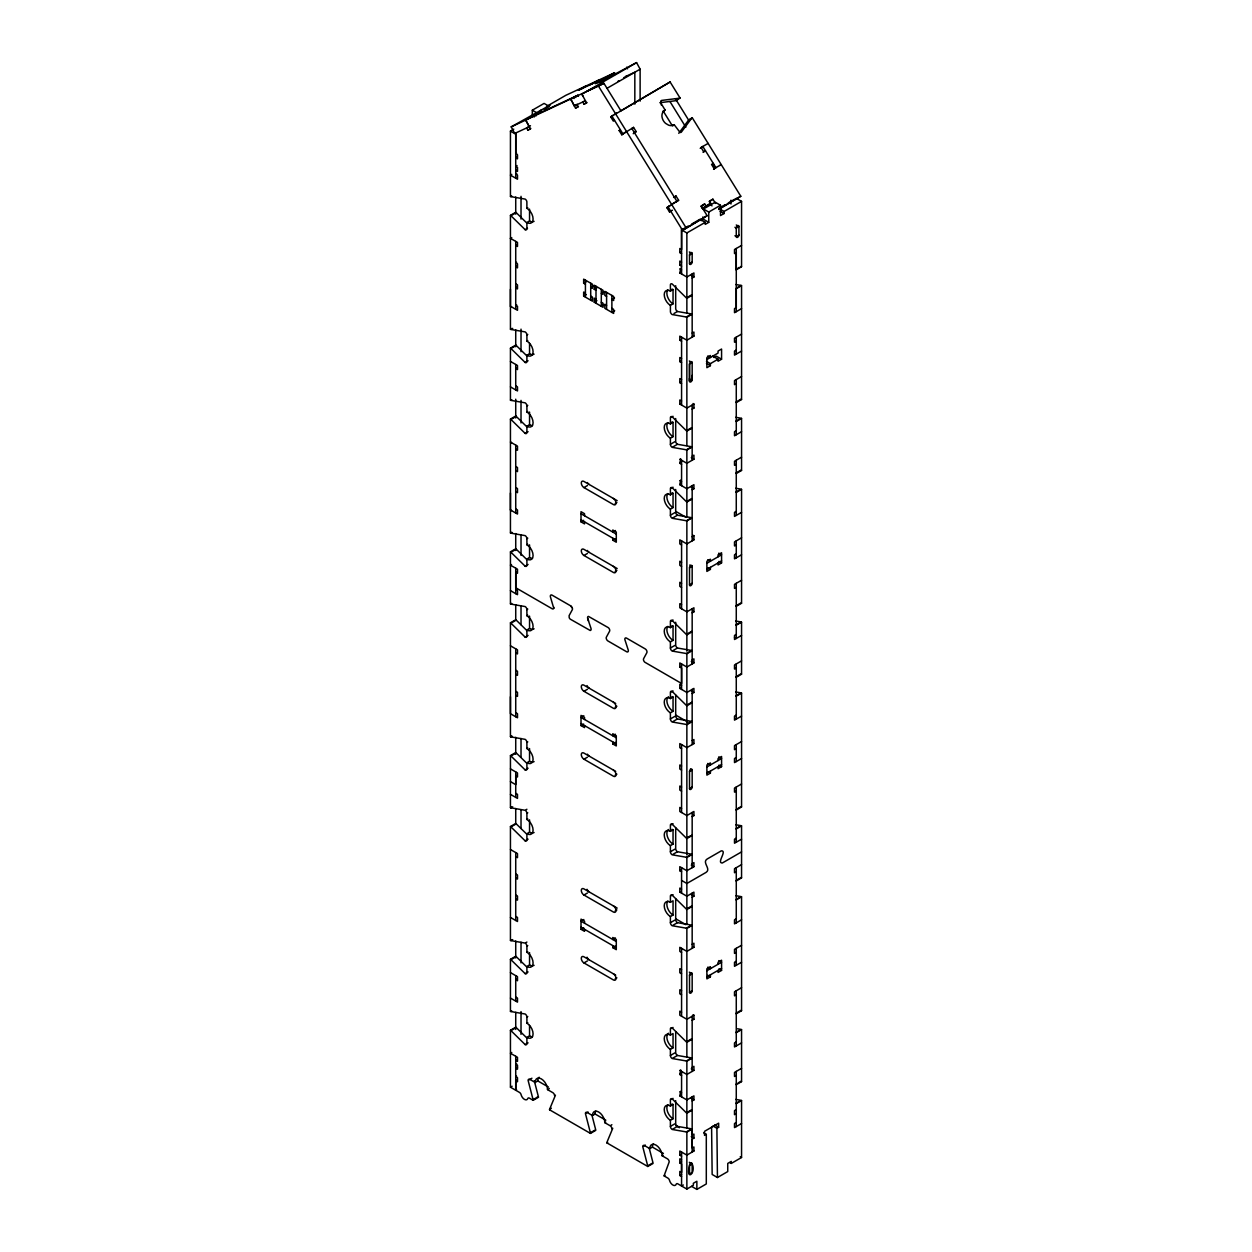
<?xml version="1.0" encoding="UTF-8"?>
<svg xmlns="http://www.w3.org/2000/svg" width="1252" height="1252" viewBox="0 0 1252 1252"><rect width="100%" height="100%" fill="white"/><g stroke="black" fill="none" stroke-linecap="round" stroke-linejoin="round"><path stroke-width="1.5" d="M526.889 834.302L516.231 823.847A2.488 1.44 60 0 0 515.73 823.472L510.44 826.539A2.488 1.44 60 0 1 510.941 826.915L525.136 840.843A2.488 1.44 60 0 0 526.904 839.826L526.904 833.707A8.733 5.039 60 0 0 533.086 830.154A8.733 5.039 60 0 0 526.904 819.45L526.904 813.346A2.488 1.44 60 0 0 525.136 810.279L510.941 807.822A2.488 1.44 60 0 1 510.44 807.618L510.44 755.598L515.73 752.546A2.488 1.44 60 0 1 516.231 752.922L526.889 763.376M510.44 696.722L510.44 713.703L517.499 717.772L517.499 713.703L515.73 712.685M526.889 630.585L516.231 620.131A2.488 1.44 60 0 0 515.73 619.756L510.44 622.807A2.488 1.44 60 0 1 510.941 623.183L525.136 637.111A2.488 1.44 60 0 0 526.904 636.094L526.904 629.991A8.733 5.039 60 0 0 533.086 626.423A8.733 5.039 60 0 0 526.904 615.734L526.904 609.614A2.488 1.44 60 0 0 525.136 606.563L510.941 604.106A2.504 1.44 60 0 1 510.44 603.887L510.44 551.866L515.73 548.814A2.504 1.44 60 0 1 516.231 549.19L526.889 559.644M511.505 510.581L510.44 509.971L510.44 492.991M511.505 306.865L510.44 306.255L510.44 289.275M513.774 129.159L510.44 131.084L510.44 196.439A2.504 1.44 60 0 0 510.941 196.642L525.136 199.099A2.488 1.44 60 0 1 526.873 201.775L526.904 208.27A8.733 5.039 60 0 1 533.086 218.975A8.733 5.039 60 0 1 526.904 222.527L526.904 228.646A2.488 1.44 60 0 1 525.136 229.664L510.941 215.735A2.504 1.44 60 0 0 510.44 215.36L515.73 212.292A2.504 1.44 60 0 1 516.231 212.668L526.889 223.122M516.606 1089.741L515.73 1090.257L515.73 1081.759M515.73 771.936L515.73 784.66L510.44 781.608M516.606 571.773L515.73 572.274L515.73 587.736L552.085 608.722A2.488 1.44 60 0 0 553.76 608.284L550.489 597.126A2.488 1.44 60 0 1 552.069 595.138L570.724 605.89L572.399 608.269A2.488 1.44 60 0 1 572.305 609.724L569.112 615.64L569.206 617.659A2.488 1.44 60 0 0 570.27 619.161L590.193 630.476A2.488 1.44 60 0 0 590.944 628.238L587.736 618.629A2.488 1.44 60 0 1 588.487 616.407L608.409 627.721A2.488 1.44 60 0 1 609.567 631.243L606.375 637.143A2.488 1.44 60 0 0 606.281 638.598L606.75 639.709A2.488 1.44 60 0 0 607.956 640.977L626.595 651.744A2.488 1.44 60 0 0 628.332 650.304L624.858 639.584A2.488 1.44 60 0 1 626.595 638.144L645.234 648.912A2.488 1.44 60 0 1 646.83 652.746L643.622 658.662A2.488 1.44 60 0 0 644.78 662.183L681.573 683.482L681.573 668.036L679.805 667.019L679.805 662.934L686.863 667.019L686.863 722.42M511.755 174.388L510.44 175.155L517.499 179.224L517.499 175.155L515.73 173.199M516.591 157.314L515.714 157.83L517.499 158.847L517.499 154.779L515.73 153.761L515.73 132.978M661.291 105.011L661.291 101.13M681.573 1152.043L681.573 1186.004L683.342 1184.987M681.573 228.74L681.573 249.508L679.805 248.491L679.805 252.575L681.589 253.593M673.044 517.765L677.457 515.214L691.652 517.686A2.504 1.44 60 0 1 692.168 517.89L686.863 520.942L686.863 651.181M673.044 446.839L677.457 444.288L691.652 446.745A2.504 1.44 60 0 1 692.168 446.948L686.863 450.016L686.863 516.81M673.936 313.532L677.457 311.498L691.652 313.955A2.504 1.455 60 0 1 692.168 314.158L686.863 317.21L686.863 445.571M649.272 1148.366L652.996 1162.811A2.488 1.44 60 0 1 653.074 1163.437L647.769 1166.488A2.488 1.44 60 0 0 647.707 1165.862L642.73 1146.597A2.488 1.44 60 0 1 644.498 1145.58L649.788 1148.632A8.733 5.039 60 0 1 655.97 1145.079A8.733 5.039 60 0 1 662.136 1155.768L667.426 1158.82A2.488 1.44 60 0 1 669.194 1161.887L664.233 1175.409A2.488 1.44 60 0 0 664.155 1175.941L667.879 1178.101A2.488 1.44 60 0 1 669.288 1179.728L670.039 1181.778A4.992 2.88 60 0 0 675.689 1185.049L676.44 1183.86A2.488 1.44 60 0 1 677.848 1183.86L686.863 1189.056L686.863 1132.121L692.168 1129.069L692.168 1152.043M673.044 650.555L677.457 648.02L691.652 650.477A2.504 1.44 60 0 1 692.168 650.68L686.863 653.732L686.863 667.019L693.921 662.934L693.921 658.865L692.168 659.882M692.168 375.35L692.168 379.591A1.878 1.08 -60 0 1 690.838 381.876A1.878 1.08 -60 0 1 689.508 381.109L689.523 378.292M689.508 381.109L689.508 364.144A1.878 1.08 -60 0 1 690.838 361.844A1.878 1.08 -60 0 1 692.168 362.61L692.168 379.591L689.508 381.109L689.508 364.144L692.168 362.61L689.336 360.983M692.168 1163.937C696.535 1173.03 685.486 1182.185 689.508 1165.456A1.878 1.08 -60.3 0 1 690.838 1163.171A1.878 1.08 -60.3 0 1 692.153 1163.937L692.168 1172.42L689.508 1173.953L689.508 1165.456L692.168 1163.937L689.336 1162.31M730.98 203.998L730.98 200.21M736.27 311.685L736.27 288.696L741.56 285.644L741.56 399.513L736.27 402.581A2.504 1.44 60 0 1 735.769 402.205M736.27 198.317L741.56 201.369L741.56 266.723L736.27 269.775L736.27 248.491M553.76 608.284L553.822 607.283M555.45 1095.187L549.612 1109.225A2.488 1.44 60 0 0 549.534 1109.773L590.459 1133.404L595.764 1130.353A2.488 1.44 60 0 0 595.686 1129.727L591.961 1115.266M612.76 1128.287L606.923 1142.325A2.488 1.44 60 0 0 606.844 1142.857L647.769 1166.488M678.756 133.322L688.318 120.458A2.52 2.05 54.6 0 1 688.663 120.176L692.215 117.688L740.793 196.251L718.726 209.444M614.497 120.27L613.323 121.115L610.71 116.874L670.117 81.975L680.039 98A2.52 2.05 54.6 0 1 679.633 98.172L661.588 100.426A2.52 2.066 54.6 0 0 660.837 101.318L660.696 102.241A2.52 2.066 54.6 0 0 661.134 103.572L665.062 109.926L662.746 112.398A8.592 7.011 54.7 0 0 662.026 114.621A8.451 6.917 54.3 0 0 662.042 117.109L662.465 118.737A8.733 7.089 54.8 0 0 665.61 123.385L668.537 125.122A8.498 6.917 54.7 0 0 670.9 125.591L674.249 124.777L680.071 132.446A2.504 2.05 54.4 0 0 681.26 132.243L691.855 117.954A2.52 2.05 54 0 1 692.215 117.688M613.073 115.215L611.884 116.045L622.964 133.948L621.79 134.793L619.161 130.552L620.335 129.707M670.117 81.975L620.178 111.256M624.138 133.119L622.964 133.948L633.559 127.391L636.188 131.616L633.23 133.698M624.732 132.712L625.624 132.086M632.385 128.22L633.559 127.391M680.039 98L676.503 100.504A2.52 2.05 54 0 1 676.08 100.676L659.835 102.711M662.762 111.538L665.062 109.926M674.249 124.777L672.481 126.014L663.294 111.178M689.101 119.942L690.869 118.69M700.463 148.127L702.826 146.453L715.925 167.658L713.577 169.333M703.076 152.368L705.439 150.694L703.671 151.711L701.057 147.486L708.116 143.401M673.654 197.456L676.002 196.016L678.631 200.257L675.673 202.339M674.233 197.268L676.002 196.016M720.041 165.436L721.23 164.607L714.172 168.676L711.543 164.435L713.311 163.417L714.172 168.676M672.418 210.211L669.476 211.901L666.846 207.66L676.862 201.275L631.79 128.408M669.21 206.001L668.036 206.83L682.559 230.337L707.145 215.688L701.136 205.97L704.657 203.935L705.971 206.048L702.435 208.552L701.12 206.423L704.657 203.935M669.476 211.901L671.542 210.555M715.518 203.419L712.889 199.178L709.352 201.666L711.981 205.907M712.889 199.178L709.368 201.212L710.682 203.325L702.435 208.552M682.559 230.337L707.145 215.688M623.746 77.749L626.751 75.887M640.116 101.146L640.116 69.189L636.579 62.6L600.725 81.693L595.154 83.618L614.482 72.819L615.374 74.463M532.319 115.341L532.319 110.207L544.088 103.415L549.378 106.467L544.338 109.378M530.472 125.732L526.654 127.939L527.828 130.13L530.457 128.925L529.283 126.718L514.744 133.448L511.207 126.859L550.019 105.137L546.514 106.749M547.374 105.966L565.888 95.277L614.482 72.819M540.974 111.318L537.624 113.259L532.319 110.207M527.061 119.378L525.73 120.129L529.283 126.718L525.73 120.129L534.103 115.45M535.997 115.951L535.418 114.855L533.649 115.873L534.244 116.968M585.466 86.231L578.408 90.3L593.292 83.227M581.038 89.095L582.806 88.078M588.894 85.449L590.662 84.432M591.523 84.244L598.581 80.159M576.546 95.825L573.479 97.453L574.058 98.548M573.166 103.681L570.802 99.299L577.861 95.23L578.455 96.326M583.682 101.459L582.806 101.975L583.98 104.166L586.609 102.961L581.883 94.182L636.579 62.6M511.207 126.859L603.949 83.368L620.726 110.489M527.828 130.13L530.77 128.44M576.969 104.667L578.142 106.874L575.529 108.079L574.339 105.888L577.172 104.26M606.97 88.329L640.116 69.189M575.529 108.079L578.471 106.389M583.98 104.166L586.922 102.476M515.73 153.761L516.606 153.245M517.045 165.546L515.714 166.313L517.499 167.345L517.499 171.414L515.73 170.397L516.606 169.896M598.659 86.419L615.421 113.541L616.485 112.93M610.71 116.874L611.586 116.358M515.73 174.138L516.606 173.621M619.161 130.552L620.037 130.036M510.44 196.439L511.317 195.938M510.941 196.642L511.818 196.141M621.79 134.793L622.667 134.277M634.42 132.649L636.188 131.616M511.818 215.219L516.231 212.668M526.904 208.27L527.781 207.769M526.904 222.527L529.549 221.009A8.733 5.039 60 0 0 534.088 221.322M511.505 238.944L510.44 238.334L511.755 237.583M525.136 229.664L527.499 228.302M516.606 244.954L515.73 245.47L517.499 246.487L517.499 242.418L510.44 238.334M700.337 148.346L703.154 146.719M516.606 262.278L515.73 262.779L517.499 263.812L517.499 267.881L515.73 266.864L516.606 266.347M516.606 287.397L515.73 287.913L517.499 288.93L517.499 284.861L515.73 283.844M671.573 204.342L678.631 200.257M666.846 207.66L669.789 205.97M516.606 304.721L515.73 305.222L517.499 306.255L517.499 310.324L510.44 306.255M705.971 206.048L710.682 203.325M593.354 285.753L590.709 287.287L592.478 288.304L592.478 284.22L583.651 279.133L583.651 283.202L586.312 281.684M720.51 205.265L715.221 202.214L703.467 209.006L708.757 212.058L720.51 205.265L720.51 215.563L724.047 213.529L724.047 211.478L741.56 201.369M681.573 273.953L681.573 229.899L688.256 226.033M691.589 224.108L699.931 219.288L705.22 222.355L705.22 224.39L708.757 222.355L708.757 212.058M725.127 204.749L718.758 208.427L724.047 211.478M728.304 202.918L734.674 199.24M510.44 215.36L510.44 329.229L511.755 328.478M718.914 208.896L740.793 196.251M510.44 329.229A2.504 1.44 60 0 0 510.941 329.448L512.71 328.415M701.104 220.649L703.467 219.288L708.757 222.355M681.573 229.899L686.863 232.95L705.22 222.355M603.949 291.873L601.304 293.391L603.057 294.408L603.057 290.339L594.246 285.237L594.246 289.322L596.891 287.788M585.42 293.046L583.651 292.029L583.651 296.114L586.312 294.58M526.889 355.912L516.231 345.474A2.504 1.44 60 0 0 515.73 345.098L510.44 348.15A2.504 1.44 60 0 1 510.941 348.525L525.136 362.454A2.488 1.44 60 0 0 526.904 361.437L526.904 355.333A8.733 5.039 60 0 0 533.086 351.765A8.733 5.039 60 0 0 526.904 341.06L526.904 334.957L527.781 334.44M511.818 348.009L516.231 345.474M679.805 252.575L680.697 252.059M526.904 341.06L527.781 340.56M596.015 299.165L594.246 298.148L594.246 302.217L596.891 300.699M614.529 297.976L611.884 299.51L613.652 300.527L613.652 296.442L604.826 291.356L604.826 295.425L606.594 296.442M689.508 255.111L692.168 253.593A1.878 1.08 -60 0 0 690.838 252.732A1.878 1.08 -60 0 0 689.508 255.017L689.508 263.609A1.878 1.08 -60 0 0 690.838 264.282A1.878 1.08 -60 0 0 692.168 261.981M604.121 304.659L601.304 306.302L601.304 289.322M681.589 262.091L679.805 261.058L679.805 265.127L680.697 264.626M526.904 355.333L529.549 353.8A8.733 5.039 60 0 0 534.088 354.128M692.168 278.038L693.921 277.021L693.921 272.936L686.863 277.021L679.805 272.936L680.697 268.351M689.508 263.609L692.168 262.075L692.168 253.499L689.336 251.949M679.805 272.936L680.697 272.435M525.136 362.454L528.078 360.764M614.701 310.778L611.884 312.405L611.884 295.425M516.606 368.041L515.73 368.558L517.499 369.575L517.499 365.506L510.44 361.421M741.56 245.439L734.501 249.508L734.501 253.593L736.27 252.575L736.27 307.601L734.501 308.618L734.501 312.703L741.56 308.618M670.399 305.378A8.733 5.039 60 0 1 664.233 294.69A8.733 5.039 60 0 1 670.399 291.121L673.044 289.588L673.044 303.86L670.399 305.378L670.43 311.889A2.488 1.44 60 0 0 672.168 314.549L686.362 317.006A2.504 1.455 60 0 1 686.863 317.21M687.254 297.413L691.652 294.877A2.504 1.44 60 0 0 692.168 295.253L686.863 298.305A2.504 1.44 60 0 1 686.362 297.929L672.168 283.985A2.488 1.44 60 0 0 670.399 285.002L670.399 291.121M737.522 268.382L735.769 269.399A2.504 1.44 60 0 0 736.27 269.775M738.414 267.881L739.29 267.365M510.44 348.15L510.44 400.17L511.317 399.654M510.44 400.17A2.504 1.44 60 0 0 510.941 400.374L511.818 399.857M526.889 426.854L516.231 416.4A2.488 1.44 60 0 0 515.73 416.024L510.44 419.076A2.488 1.44 60 0 1 510.941 419.451L525.136 433.395A2.488 1.44 60 0 0 526.904 432.378L526.904 426.259A8.733 5.039 60 0 0 533.086 422.691A8.733 5.039 60 0 0 526.904 412.002L526.904 405.883L527.781 405.382M686.362 317.006L690.775 314.455M736.645 287.976L741.059 285.425A2.504 1.44 60 0 1 741.56 285.644M511.818 418.95L516.231 416.4M526.904 412.002L527.781 411.485M526.904 426.259L529.549 424.725A8.733 5.039 60 0 0 532.491 425.57M692.168 333.063L693.921 332.046L693.921 336.131L686.863 340.2L679.805 336.131L679.805 340.2L680.697 339.699M525.136 433.395L528.078 431.69M681.573 358.541L679.805 357.524L679.805 361.593L680.697 361.077M741.56 334.096L734.501 338.165L734.501 342.234L736.27 341.217M706.644 359.684L718.053 353.095L718.053 351.061L721.575 349.026L721.575 359.214L718.053 361.249L718.053 359.214L712.764 356.147M713.937 357.509L716.285 356.147L721.575 359.214M706.441 361.327L710.4 363.628L718.053 359.214M681.573 379.591L679.805 378.574L679.805 382.642L680.697 382.142M736.27 350.044L734.501 351.061L734.501 355.145L741.56 351.061M710.4 363.628L710.4 365.662L706.879 367.697L706.879 357.509L710.4 355.474L710.4 357.509L707.756 355.991M692.168 409.122L693.921 408.105L693.921 404.036L686.863 408.105L679.805 404.036L680.697 403.52M741.56 376.539L734.501 380.608L734.501 384.677L736.27 383.66M671.291 417.292L673.044 416.274M670.399 438.169A8.733 5.039 60 0 1 664.233 427.48A8.733 5.039 60 0 1 670.399 423.912L673.044 422.393L673.044 436.651L670.399 438.169L670.399 444.288A2.488 1.44 60 0 0 672.168 447.34L686.362 449.797A2.504 1.44 60 0 1 686.863 450.016M617.173 500.643L583.948 481.457A3.74 2.16 60 0 0 581.304 482.975A3.74 2.16 60 0 0 583.948 487.56L587.485 485.526M687.254 430.203L691.652 427.668A2.504 1.44 60 0 0 692.168 428.043L686.863 431.095A2.504 1.44 60 0 1 686.362 430.719L672.168 416.791A2.488 1.44 60 0 0 670.399 417.808L670.399 423.912M736.645 401.689L737.522 401.172M738.414 400.671L739.29 400.155M740.182 399.654L741.059 399.138A2.504 1.44 60 0 0 741.56 399.513M510.44 419.076L510.44 532.961L511.755 532.194M510.44 532.961A2.504 1.44 60 0 0 510.941 533.164L511.818 532.663M670.399 444.288L674.812 441.737M510.44 551.866A2.504 1.44 60 0 1 510.941 552.257L525.136 566.186A2.488 1.44 60 0 0 526.904 565.168L526.904 559.049A8.733 5.039 60 0 0 533.086 555.481A8.733 5.039 60 0 0 526.904 544.792L526.904 538.689L527.781 538.172M686.362 449.797L690.775 447.261M740.182 418.731L735.769 421.282A2.504 1.44 60 0 1 736.27 421.486L741.56 418.434L741.56 470.455L736.27 473.506A2.504 1.44 60 0 1 735.769 473.131M511.818 551.741L516.231 549.19M526.904 544.792L527.781 544.291M681.573 464.304L679.805 463.287L680.697 458.702M679.805 463.287L680.697 462.77M692.168 456.151L693.921 455.133L693.921 459.218L686.863 463.287L679.805 459.218M736.27 430.688L734.501 431.705L734.501 435.79L741.56 431.705M584.543 515.746L584.543 513.711L581.006 511.677L581.006 521.865L583.651 520.331M615.123 503.523L616.892 502.506M511.505 564.542L510.44 565.153L517.499 569.222L517.499 573.306L515.73 572.274M526.904 559.049L529.549 557.531A8.733 5.039 60 0 0 532.491 558.361M525.136 566.186L528.078 564.48M692.168 489.767L693.921 488.75L693.921 484.68L686.863 488.75L679.805 484.68L680.697 480.095M671.291 488.233L673.044 487.2M679.805 484.68L680.697 484.164M670.399 509.11A8.733 5.039 60 0 1 664.233 498.406A8.733 5.039 60 0 1 670.399 494.853L673.044 493.319L673.044 507.576L670.399 509.11L670.399 515.214A2.488 1.44 60 0 0 672.168 518.281L686.362 520.738A2.504 1.44 60 0 1 686.863 520.942M741.56 457.168L734.501 461.252L734.501 465.321L736.27 464.304M615.421 530.519L612.776 532.037L612.776 530.003L616.297 532.037L616.297 542.226L612.776 540.191L612.776 538.157M516.606 589.082L515.73 589.598L517.499 590.615L517.499 594.684L510.44 590.615M617.173 568.549L583.948 549.362A3.74 2.16 60 0 0 581.304 550.896A3.74 2.16 60 0 0 583.948 555.465L587.485 553.431M612.776 540.191L615.421 538.657M687.254 501.144L691.652 498.593A2.504 1.44 60 0 0 692.168 498.969L686.863 502.021A2.504 1.44 60 0 1 686.362 501.645L672.168 487.717A2.488 1.44 60 0 0 670.399 488.734L670.399 494.853M736.645 472.614L741.059 470.079A2.504 1.44 60 0 0 741.56 470.455M510.44 603.887L511.317 603.386M510.941 604.106L511.818 603.589M670.399 515.214L674.812 512.678M526.904 609.614L527.781 609.098M686.362 520.738L690.775 518.187M740.182 489.673L735.769 492.208A2.488 1.44 60 0 1 736.27 492.427L741.56 489.36L741.56 603.245L736.27 606.297A2.488 1.44 60 0 1 735.769 605.921L740.182 603.386M511.818 622.667L516.231 620.131M526.904 615.734L527.781 615.217M615.123 571.428L616.892 570.411M526.904 629.991L529.549 628.457A8.733 5.039 60 0 0 532.491 629.302M692.168 536.795L693.921 535.778L693.921 539.847L686.863 543.931L679.805 539.847L679.805 543.931L681.573 544.949M736.27 511.332L734.501 512.35L734.501 516.419L741.56 512.35M525.136 637.111L528.078 635.421M689.508 567.86L692.168 566.342A1.878 1.08 -60 0 0 690.838 565.575A1.878 1.08 -60 0 0 689.508 567.86L689.508 584.84A1.878 1.08 -60 0 0 690.838 585.607A1.878 1.08 -60 0 0 692.168 583.307L692.168 566.342L689.805 564.981M741.56 537.812L734.501 541.897L734.501 545.966L736.27 544.949M706.864 563.275L721.575 554.793L718.742 553.165M706.864 569.394L721.575 560.912M736.27 553.775L734.501 554.793L734.501 558.861L741.56 554.793M710.4 567.344L710.4 569.378L706.879 571.428L706.879 561.24L710.4 559.206L710.4 561.24L707.756 559.707M718.053 556.827L718.053 554.793L721.575 552.742L721.575 562.93L718.053 564.965L718.053 562.93M689.508 584.84L692.168 583.307M671.291 621.023L673.044 620.006M741.56 580.255L734.501 584.34L734.501 588.409L736.27 587.391M692.168 612.854L693.921 611.837L693.921 607.768L686.863 611.837L679.805 607.768L679.805 603.683L681.573 604.7M670.399 641.9A8.733 5.039 60 0 1 664.233 631.211A8.733 5.039 60 0 1 670.399 627.643L673.044 626.11L673.044 640.367L670.399 641.9L670.399 648.02A2.488 1.44 60 0 0 672.168 651.071L686.362 653.528A2.504 1.44 60 0 1 686.863 653.732M615.702 703.514L583.948 685.173A3.74 2.16 60 0 0 581.304 686.706A3.74 2.16 60 0 0 583.948 691.292L587.485 689.257M687.254 633.935L691.652 631.384A2.488 1.44 60 0 0 692.168 631.759L686.863 634.827A2.488 1.44 60 0 1 686.362 634.451L672.168 620.507A2.488 1.44 60 0 0 670.399 621.524L670.399 627.643M510.44 622.807L510.44 736.692L511.755 735.926M510.44 736.692A2.504 1.44 60 0 0 510.941 736.896L511.818 736.379M670.399 648.02L674.812 645.469M510.44 755.598A2.488 1.44 60 0 1 510.941 755.973L525.136 769.917A2.488 1.44 60 0 0 526.904 768.9L526.904 762.781A8.733 5.039 60 0 0 533.086 759.213A8.733 5.039 60 0 0 526.904 748.524L526.904 742.405L527.781 741.904M686.362 653.528L690.775 650.977M736.645 624.498L741.059 621.947A2.504 1.44 60 0 1 741.56 622.15L741.56 674.171L736.27 677.238A2.504 1.44 60 0 1 735.769 676.862M741.56 622.166L736.27 625.217A2.504 1.44 60 0 0 735.769 625.014M511.818 755.472L516.231 752.922M526.904 748.524L527.781 748.007M583.839 715.8L581.006 717.443L616.297 737.804M679.805 667.019L680.697 666.502M736.27 634.42L734.501 635.437L734.501 639.506L741.56 635.437M584.543 719.477L584.543 717.443L581.006 715.393L581.006 725.581L583.651 724.063M615.123 707.255L616.892 706.238M526.904 762.781L529.549 761.247A8.733 5.039 60 0 0 532.491 762.092M525.136 769.917L528.078 768.212M515.73 797.399L515.73 776.005L516.606 775.504M671.291 691.949L673.044 690.932M681.573 685.345L679.805 684.328L679.805 688.397L680.697 687.896M670.399 712.842A8.733 5.039 60 0 1 664.233 702.137A8.733 5.039 60 0 1 670.399 698.569L673.044 697.051L673.044 711.308L670.399 712.842L670.399 718.945A2.488 1.44 60 0 0 672.168 721.997L686.362 724.454A2.504 1.44 60 0 1 686.863 724.673L692.168 721.606A2.504 1.44 60 0 0 691.652 721.402L677.457 718.945L673.044 721.496M741.56 660.899L734.501 664.968L734.501 669.053L736.27 668.036M615.421 734.235L612.76 735.769L612.76 733.735L616.297 735.769L616.297 745.957L612.76 743.923L612.76 741.888M692.168 693.498L693.921 692.481L693.921 688.397L686.863 692.481L679.805 688.397M615.702 771.42L583.948 753.094A3.74 2.16 60 0 0 581.304 754.612A3.74 2.16 60 0 0 583.948 759.197L587.485 757.163M612.76 743.923L615.421 742.389M687.238 704.876L691.652 702.325A2.504 1.44 60 0 0 692.168 702.701L686.863 705.752A2.504 1.44 60 0 1 686.362 705.377L672.168 691.448A2.488 1.44 60 0 0 670.399 692.466L670.399 698.569M736.645 676.346L740.182 674.312M510.44 807.618L511.317 807.117M510.941 807.822L512.71 806.804M670.399 718.945L674.812 716.394M526.028 809.778L526.904 809.261M526.904 813.346L527.781 812.83M686.362 724.454L690.775 721.919M736.645 695.423L741.059 692.888A2.504 1.44 60 0 1 741.56 693.092L741.56 806.977L736.27 810.028A2.504 1.44 60 0 1 735.769 809.653M741.56 693.092L736.27 696.143A2.504 1.44 60 0 0 735.769 695.94M511.818 826.398L516.231 823.847M526.904 819.45L527.781 818.949M615.123 775.16L616.892 774.143M526.904 833.707L529.549 832.189A8.733 5.039 60 0 0 534.088 832.502M692.168 740.527L693.921 739.509L693.921 743.578L686.863 747.647L679.805 743.578L679.805 747.647L681.573 748.665M736.27 715.064L734.501 716.081L734.501 720.15L741.56 716.081M525.136 840.843L528.078 839.153M689.508 771.592L692.168 770.058A1.878 1.08 -60 0 0 690.838 769.307A1.878 1.08 -60 0 0 689.508 771.592L689.508 788.572A1.878 1.08 -60 0 0 690.838 789.339A1.878 1.08 -60 0 0 692.168 787.038L692.168 770.058L690.4 769.041M741.56 741.544L734.501 745.613L734.501 749.698L736.27 748.68M706.864 767.006L721.575 758.524L718.742 756.897M706.864 773.126L721.575 764.628M736.27 757.507L734.501 758.524L734.501 762.593L741.56 758.524M710.4 771.075L710.4 773.11L706.879 775.144L706.879 764.956L710.4 762.922L710.4 764.956L707.756 763.438M718.053 760.543L718.053 758.509L721.575 756.474L721.575 766.662L718.053 768.697L718.053 766.662M689.508 788.572L692.168 787.038M741.56 783.987L734.501 788.056L734.501 792.14L736.27 791.123M671.291 824.739L673.044 823.722M692.168 816.586L693.921 815.568L693.921 811.484L686.863 815.568L679.805 811.484L679.805 807.415L681.573 808.432M670.399 845.632A8.733 5.039 60 0 1 664.233 834.928A8.733 5.039 60 0 1 670.399 831.375L673.044 829.841L673.044 844.098L670.399 845.632L670.399 851.736A2.488 1.44 60 0 0 672.168 854.803L686.362 857.26A2.488 1.44 60 0 1 686.863 857.463L692.168 854.412A2.488 1.44 60 0 0 691.652 854.193L677.457 851.736L673.044 854.287M617.173 908.091L583.948 888.904A3.74 2.16 60 0 0 581.304 890.438A3.74 2.16 60 0 0 583.948 895.023L587.485 892.973M687.238 837.666L690.775 835.632M736.645 809.136L741.059 806.601A2.504 1.44 60 0 0 741.56 806.977M510.44 826.539L510.44 940.408L511.755 939.642M510.44 940.408A2.488 1.44 60 0 0 510.941 940.612L512.71 939.595M670.399 851.736L674.812 849.2M526.028 942.568L526.904 942.067M526.889 967.092L516.231 956.653A2.488 1.44 60 0 0 515.73 956.262L510.44 959.329A2.488 1.44 60 0 1 510.941 959.705L525.136 973.633A2.488 1.44 60 0 0 526.904 972.616L526.904 966.513A8.733 5.039 60 0 0 533.086 962.944A8.733 5.039 60 0 0 526.904 952.24L526.904 946.136L527.781 945.62M686.362 857.26L690.775 854.709M740.182 826.195L735.769 828.73A2.488 1.44 60 0 1 736.27 828.934L741.56 825.882L741.56 877.902L736.27 880.954A2.488 1.44 60 0 1 735.769 880.579M511.818 959.188L516.231 956.653M526.904 952.24L527.781 951.739M583.839 919.531L581.006 921.159L616.297 941.535M692.168 863.614L693.921 862.597L693.921 866.666L686.863 870.735L679.805 866.666L679.805 870.735L680.697 870.234M736.27 838.136L734.501 839.169L734.501 843.238L741.56 839.169M584.543 923.193L584.543 921.159L581.006 919.124L581.006 929.313L583.651 927.779M615.123 910.971L616.892 909.954M526.904 966.513L529.549 964.979A8.733 5.039 60 0 0 534.088 965.308M525.136 973.633L528.078 971.943M516.606 979.221L515.73 979.737L517.499 980.754L517.499 976.67L510.44 972.601M741.56 851.892L722.341 862.988C716.254 863.27 727.459 850.499 721.34 850.828L707.083 859.06C701.746 862.55 711.433 868.872 706.097 872.378L686.863 883.474L681.573 880.422M671.291 895.681L673.044 894.664M681.573 889.077L679.805 888.059L679.805 892.128L680.697 891.627M670.399 916.558A8.733 5.039 60 0 1 664.233 905.869A8.733 5.039 60 0 1 670.399 902.301L673.044 900.767L673.044 915.04L670.399 916.558L670.399 922.677A2.488 1.44 60 0 0 672.168 925.729L686.362 928.186A2.488 1.44 60 0 1 686.863 928.389L692.168 925.338A2.488 1.44 60 0 0 691.652 925.134L677.457 922.677L673.044 925.212M741.56 864.631L734.501 868.7L734.501 872.769L736.27 871.752M615.421 937.967L612.76 939.501L612.76 937.466L616.297 939.501L616.297 949.689L612.76 947.639L612.76 945.604M692.168 897.23L693.921 896.197L693.921 892.128L686.863 896.197L679.805 892.128M615.702 975.152L583.948 956.81A3.74 2.16 60 0 0 581.304 958.343A3.74 2.16 60 0 0 583.948 962.929L587.485 960.894M612.76 947.639L615.421 946.121M687.238 908.592L691.652 906.041A2.488 1.44 60 0 0 692.168 906.432L686.863 909.484A2.488 1.44 60 0 1 686.362 909.108L672.168 895.164A2.488 1.44 60 0 0 670.399 896.182L670.399 902.301M736.645 880.078L741.059 877.527A2.488 1.44 60 0 0 741.56 877.902M510.44 959.329L510.44 1011.35L511.317 1010.833M510.44 1011.35A2.488 1.44 60 0 0 510.941 1011.553L511.818 1011.037M670.399 922.677L674.812 920.126M526.889 1038.033L516.231 1027.579A2.488 1.44 60 0 0 515.73 1027.203L510.44 1030.255A2.488 1.44 60 0 1 510.941 1030.631L525.136 1044.575A2.488 1.44 60 0 0 526.904 1043.558L526.904 1037.438A8.733 5.039 60 0 0 533.086 1033.87A8.733 5.039 60 0 0 526.904 1023.181L526.904 1017.062L527.781 1016.561M686.362 928.186L690.775 925.635M740.182 897.121L735.769 899.672A2.488 1.44 60 0 1 736.27 899.875L741.56 896.823L741.56 1010.693L736.27 1013.76A2.488 1.44 60 0 1 735.769 1013.384M511.818 1030.13L516.231 1027.579M526.904 1023.181L527.781 1022.665M615.123 978.876L616.892 977.859M526.904 1037.438L529.549 1035.905A8.733 5.039 60 0 0 532.491 1036.75M692.168 944.243L693.921 943.226L693.921 947.31L686.863 951.379L679.805 947.31L679.805 951.379L681.573 952.396M736.27 918.78L734.501 919.797L734.501 923.882L741.56 919.797M511.755 1052.478L510.44 1053.245L517.499 1057.314L517.499 1061.399L515.73 1060.381L516.606 1059.865M525.136 1044.575L528.078 1042.869M516.606 1063.605L515.73 1064.106L517.499 1065.123L517.499 1069.208L515.714 1068.175L517.483 1067.158M689.508 975.324L692.168 973.79L692.168 990.77A1.878 1.08 -60 0 1 690.838 993.055A1.878 1.08 -60 0 1 689.508 992.288L689.508 975.324A1.878 1.08 -60 0 1 690.838 973.023A1.878 1.08 -60 0 1 692.168 973.79L689.336 972.162M741.56 945.276L734.501 949.345L734.501 953.414L736.27 952.396M516.591 1076.157L515.714 1076.657L517.499 1077.69L517.499 1081.759L515.73 1080.742L516.606 1080.241M706.864 970.738L721.575 962.24L718.742 960.613M510.44 1030.255L510.44 1087.206L512.099 1086.235M706.864 976.842L721.575 968.359M528.986 1079.913L531.928 1078.222M736.27 961.223L734.501 962.24L734.501 966.325L741.56 962.24M710.4 974.807L710.4 976.842L706.879 978.876L706.879 968.688L710.4 966.654L710.4 968.688L707.756 967.154M718.053 964.275L718.053 962.24L721.575 960.206L721.575 970.394L718.053 972.428L718.053 970.394M689.508 992.288L692.168 990.77M534.307 1080.867L538.376 1096.627A2.488 1.44 60 0 1 538.454 1097.253L533.149 1100.32A2.488 1.44 60 0 0 533.086 1099.694L528.109 1080.429A2.488 1.44 60 0 1 529.878 1079.412L535.167 1082.464L537.812 1080.93A8.733 5.039 60 0 1 539.189 1077.236M535.167 1082.464A8.733 5.039 60 0 1 541.349 1078.895A8.733 5.039 60 0 1 547.515 1089.6L549.284 1088.567M533.086 1099.694L537.484 1097.143M671.291 1028.471L673.044 1027.454M692.168 1020.302L693.921 1019.284L693.921 1015.216L686.863 1019.284L679.805 1015.216L679.805 1011.146L681.573 1012.164M741.56 987.718L734.501 991.787L734.501 995.856L736.27 994.839M670.399 1049.348A8.733 5.039 60 0 1 664.233 1038.659A8.733 5.039 60 0 1 670.399 1035.091L673.044 1033.573L673.044 1047.83L670.399 1049.348L670.399 1055.467A2.488 1.44 60 0 0 672.168 1058.519L686.362 1060.976A2.488 1.44 60 0 1 686.863 1061.18L692.168 1058.128A2.488 1.44 60 0 0 691.652 1057.924L677.457 1055.467L673.044 1058.018M550.489 1108.724L551.365 1108.208M549.534 1109.773L550.41 1109.256M687.238 1041.382L691.652 1038.847A2.488 1.44 60 0 0 692.168 1039.223L686.863 1042.274A2.488 1.44 60 0 1 686.362 1041.899L672.168 1027.97A2.488 1.44 60 0 0 670.399 1028.987L670.399 1035.091M736.645 1012.868L741.059 1010.317A2.488 1.44 60 0 0 741.56 1010.693M670.399 1055.467L674.812 1052.916M586.296 1112.997L588.064 1111.979M686.362 1060.976L690.775 1058.441M740.182 1029.911L735.769 1032.462A2.488 1.44 60 0 1 736.27 1032.665L741.56 1029.613L741.56 1081.634L736.27 1084.686A2.488 1.44 60 0 1 735.769 1084.31M590.459 1133.404A2.488 1.44 60 0 0 590.396 1132.778L585.42 1113.513A2.488 1.44 60 0 1 587.188 1112.496L592.478 1115.548L595.123 1114.03A8.733 5.039 60 0 1 595.811 1111.15M681.573 1075.484L679.805 1074.466L680.697 1069.881M679.805 1074.466L680.697 1073.95M692.168 1067.33L693.921 1066.313L693.921 1070.397L686.863 1074.466L679.805 1070.397M736.27 1041.867L734.501 1042.885L734.501 1046.969L741.56 1042.885M592.478 1115.548A8.733 5.039 60 0 1 598.659 1111.979A8.733 5.039 60 0 1 604.826 1122.684L605.718 1122.168M590.396 1132.778L594.794 1130.227M611.007 1125.219L611.884 1124.719M692.168 1100.946L693.921 1099.929L693.921 1095.86L686.863 1099.929L679.805 1095.86L680.697 1091.274M671.291 1099.412L673.044 1098.38M679.805 1095.86L680.697 1095.343M670.399 1120.29A8.733 5.039 60 0 1 664.233 1109.585A8.733 5.039 60 0 1 670.399 1106.032L673.044 1104.499L673.044 1118.756L670.399 1120.29L670.399 1126.393A2.488 1.44 60 0 0 672.168 1129.461L686.362 1131.918A2.488 1.44 60 0 1 686.863 1132.121M606.844 1142.857L607.721 1142.356M741.56 1068.347L734.501 1072.432L734.501 1076.501L736.27 1075.484M687.238 1112.324L691.652 1109.773M738.117 1082.949L741.059 1081.258A2.488 1.44 60 0 0 741.56 1081.634M670.399 1126.393L674.812 1123.858M673.044 1128.944L677.457 1126.393L691.652 1128.85A2.488 1.44 60 0 1 692.168 1129.069M643.606 1146.096L645.375 1145.079M649.788 1148.632L652.433 1147.114A8.733 5.039 60 0 1 653.434 1143.796M686.362 1131.918L690.775 1129.367M740.182 1100.852L735.769 1103.388A2.488 1.44 60 0 1 736.27 1103.591L741.56 1100.539L741.56 1157.49L731.278 1163.421L729.947 1162.654M736.27 1109.601L734.501 1110.634L734.501 1114.703L736.27 1113.685M662.136 1155.768L663.028 1155.252M692.168 1096.877L692.168 1135.079L693.921 1134.062L693.921 1138.131L692.168 1139.148L692.168 1147.974L693.921 1146.957L693.921 1151.026L686.863 1155.111L679.805 1151.026L679.805 1155.111L681.573 1156.128M647.707 1165.862L652.104 1163.311M691.573 1186.348L696.863 1189.4L706.3 1183.954L706.3 1134.375L704.532 1135.392L704.532 1131.323L718.648 1123.169L718.648 1127.254L716.895 1128.271L712.92 1125.971M679.805 1155.111L680.697 1154.594M736.27 1122.512L734.501 1123.529L734.501 1127.598L741.56 1123.529M681.573 1159.853L679.805 1158.836L679.805 1162.92L681.573 1161.903M664.155 1175.941L665.031 1175.44M679.805 1162.92L681.589 1163.937L681.589 1172.435L679.805 1171.402L679.805 1175.472L681.573 1174.454M686.863 1189.056L693.342 1185.331L693.342 1183.281L696.863 1181.246L696.863 1189.4M711.59 1127.097L712.153 1174.454L717.443 1177.522L727.741 1171.575L727.741 1163.421L731.278 1161.387L731.278 1163.421M618.895 80.723L618.065 81.177M540.473 110.505L541.787 109.894M531.02 117.078L577.861 95.23M587.172 91.114L603.949 83.368M625.984 76.325L634.827 72.24L634.827 104.198M573.463 104.245L574.339 105.888L585.42 100.77M735.738 284.517L741.059 285.425M510.941 329.448L525.136 331.905A2.488 1.44 60 0 1 526.904 334.957M735.738 417.307L741.059 418.231A2.504 1.44 60 0 1 741.56 418.434M510.941 400.374L525.136 402.831A2.488 1.44 60 0 1 526.904 405.883M735.738 488.233L741.059 489.156A2.488 1.44 60 0 1 741.56 489.36M510.941 533.164L525.136 535.621A2.488 1.44 60 0 1 526.904 538.689M735.738 621.023L741.059 621.947M735.738 691.965L741.059 692.888M510.941 736.896L525.136 739.353A2.488 1.44 60 0 1 526.904 742.405M735.738 824.755L741.059 825.678A2.488 1.44 60 0 1 741.56 825.882M735.738 895.681L741.059 896.604A2.488 1.44 60 0 1 741.56 896.823M510.941 940.612L525.136 943.085A2.488 1.44 60 0 1 526.904 946.136M737.506 1028.784L741.059 1029.41A2.488 1.44 60 0 1 741.56 1029.613M510.941 1011.553L525.136 1014.01A2.488 1.44 60 0 1 526.904 1017.062M735.738 1099.412L741.059 1100.336A2.488 1.44 60 0 1 741.56 1100.539M720.072 211.228L724.047 213.529M736.27 224.969L737.6 225.736A1.878 1.08 -60 0 1 738.915 226.502L738.915 235.079L736.27 236.612L736.27 228.036A1.878 1.08 -60 0 1 737.6 225.736L738.915 226.596L736.27 228.114L734.94 227.269M734.94 235.752L736.27 236.518A1.878 1.08 -60 0 0 737.6 237.285A1.878 1.08 -60 0 0 738.915 234.985M510.44 131.084L515.73 134.152L515.73 178.207M679.805 265.127L681.573 266.144M679.805 268.867L681.573 269.884M691.276 275.487L693.921 277.021M693.045 335.614L693.921 336.131M583.651 283.202L585.42 284.22M594.246 289.322L596.015 290.339M679.805 340.2L681.573 341.217M590.709 296.114L592.478 297.131L592.478 301.2L583.651 296.114M601.304 302.217L603.057 303.234L603.057 307.319L594.246 302.217M606.594 305.285L604.826 304.252L604.826 308.336L613.652 313.423L613.652 309.354L611.884 308.336M706.441 363.362L710.4 365.662M679.805 361.593L681.573 362.61M679.805 382.642L681.573 383.66M693.045 403.52L693.921 404.036M681.573 400.984L679.805 399.967L679.805 404.036M693.045 407.604L693.921 408.105M691.276 457.684L693.921 459.218M515.73 385.866L517.499 386.884L517.499 390.968L510.44 386.884M679.805 480.596L681.573 481.629M691.276 487.231L693.921 488.75M675.908 511.458L685.908 517.232M693.045 535.277L693.921 535.778M693.045 539.346L693.921 539.847M718.93 561.412L721.575 562.93M583.948 487.56L613.355 504.54A3.74 2.16 60 0 0 616 503.007A3.74 2.16 60 0 0 613.355 498.421M515.73 449.202L517.499 450.219L517.499 446.135L510.44 442.066L511.505 442.676M707.756 567.86L710.4 569.378M515.73 466.511L517.499 467.528L517.499 471.613L515.73 470.58M681.573 562.258L679.805 561.24L679.805 565.325L681.573 566.342M581.006 513.711L616.297 534.088M581.006 519.815L616.297 540.191M581.006 521.865L584.543 523.899L584.543 521.865M515.73 487.56L517.499 488.577L517.499 492.662L515.73 491.645M681.573 583.307L679.805 582.29L679.805 586.374L681.573 587.391M515.73 508.954L517.499 509.971L517.499 514.056L510.44 509.971M693.045 611.32L693.921 611.837M734.501 637.471L736.27 638.489L736.27 583.322M583.948 555.465L613.355 572.446A3.74 2.16 60 0 0 616 570.928A3.74 2.16 60 0 0 613.355 566.342M691.276 661.416L693.921 662.934M691.276 690.947L693.921 692.481M675.908 715.174L687.583 721.919M693.045 743.078L693.921 743.578M718.93 765.128L721.575 766.662M510.44 645.797L517.499 649.866L517.499 653.935L515.73 652.918M583.948 691.292L613.355 708.272A3.74 2.16 60 0 0 616 706.738A3.74 2.16 60 0 0 613.355 702.153M707.756 771.592L710.4 773.11M515.73 670.243L517.499 671.26L517.499 675.329L515.73 674.312M681.573 765.989L679.805 764.972L679.805 769.041L681.573 770.058M581.006 723.546L616.297 743.923M581.006 725.581L584.543 727.615L584.543 725.581M515.73 691.292L517.499 692.309L517.499 696.378L515.73 695.361M681.573 787.038L679.805 786.021L679.805 790.09L681.573 791.107M693.045 815.052L693.921 815.568M583.948 759.197L613.355 776.177A3.74 2.16 60 0 0 616 774.644A3.74 2.16 60 0 0 613.355 770.058M691.276 865.132L693.921 866.666M510.44 768.869L517.499 772.953L517.499 777.022L515.73 776.005M679.805 870.735L681.573 871.752M515.73 793.33L517.499 794.347L517.499 798.416L510.44 794.347M691.276 894.679L693.921 896.197M675.908 918.905L685.908 924.68M693.045 946.794L693.921 947.31M718.93 968.86L721.575 970.394M510.44 849.513L517.499 853.598L517.499 857.667L515.73 856.65M583.948 895.023L613.355 911.988A3.74 2.16 60 0 0 616 910.47A3.74 2.16 60 0 0 613.355 905.885M707.756 975.308L710.4 976.842M515.73 873.959L517.499 874.991L517.499 879.061L515.73 878.043M681.573 969.721L679.805 968.704L679.805 972.773L681.573 973.79M581.006 927.278L616.297 947.639M581.006 929.313L584.543 931.347L584.543 929.313M515.73 895.023L517.499 896.041L517.499 900.11L515.73 899.092M681.573 990.77L679.805 989.753L679.805 993.822L681.573 994.839M693.045 1014.699L693.921 1015.216M515.73 916.401L517.499 917.434L517.499 921.503L510.44 917.434M693.045 1018.784L693.921 1019.284M583.948 962.929L613.355 979.909A3.74 2.16 60 0 0 616 978.375A3.74 2.16 60 0 0 613.355 973.79M691.276 1068.864L693.921 1070.397M515.73 997.046L517.499 998.063L517.499 1002.148L510.44 998.063M679.805 1091.775L681.573 1092.793M691.276 1098.395L693.921 1099.929M714.689 1124.953L718.648 1127.254M703.655 1132.857L706.3 1134.375M740.245 1156.723L741.56 1157.49M675.892 1125.673L679.398 1127.708M691.276 1136.597L693.921 1138.131M693.045 1150.525L693.921 1151.026M537.812 1080.93L548.517 1087.112M595.123 1114.03L605.827 1120.196M652.433 1147.114L663.419 1153.452M547.515 1089.6L552.805 1092.652A2.488 1.44 60 0 1 554.573 1095.703M604.826 1122.684L610.115 1125.736A2.488 1.44 60 0 1 611.884 1128.788M679.805 1175.472L681.573 1176.504M537.515 1096.721L538.454 1097.253M510.44 1087.206L519.455 1092.401A2.488 1.44 60 0 1 521.114 1094.717A4.992 2.88 60 0 0 524.447 1099.366A4.992 2.88 60 0 0 527.765 1098.567A2.488 1.44 60 0 1 529.439 1098.16L533.149 1100.32M571.147 606.203L572.211 607.705M675.423 98.767L689.179 121.006M670.133 101.819L685.846 127.234M702.841 216.94L703.608 218.177M615.421 113.541L686.096 227.833M581.883 94.182L583.056 96.373M570.802 99.299L571.976 101.49M626.657 67.185L627.534 68.829M575.231 96.435L575.826 97.531M572.571 102.586L574.339 105.888M587.736 618.629L588.534 621.039M717.443 1177.522L716.895 1128.271M736.27 337.148L736.27 354.128M736.27 379.591L736.27 434.757M736.27 460.235L736.27 515.401M736.27 540.88L736.27 557.844M736.27 663.951L736.27 719.133M736.27 744.596L736.27 761.576M736.27 787.038L736.27 842.22M736.27 867.683L736.27 922.865M736.27 948.327L736.27 965.308M736.27 990.77L736.27 1045.936M736.27 1071.415L736.27 1126.581M692.168 273.953L692.168 337.148M692.168 405.053L692.168 460.235M692.168 485.698L692.168 540.864M692.168 608.785L692.168 663.951M692.168 689.429L692.168 744.596M692.168 812.501L692.168 867.683M692.168 893.146L692.168 948.327M692.168 1016.233L692.168 1071.415M686.863 232.95L686.863 312.937M686.863 724.673L686.863 854.913M686.863 857.463L686.863 924.258M686.863 928.389L686.863 1056.751M686.863 1061.18L686.863 1128.224M681.573 337.148L681.573 405.053M681.573 460.235L681.573 485.698M681.573 540.864L681.573 608.785M681.573 663.951L681.573 689.429M681.573 744.596L681.573 812.501M681.573 867.683L681.573 893.146M681.573 948.327L681.573 1016.233M681.573 1071.415L681.573 1096.877M675.689 285.738L675.689 308.43A2.488 1.44 60 0 0 677.457 311.498M675.689 418.528L675.689 441.236A2.488 1.44 60 0 0 677.457 444.288M675.689 489.469L675.689 512.162A2.488 1.44 60 0 0 677.457 515.214M675.689 622.26L675.689 644.952A2.488 1.44 60 0 0 677.457 648.02M675.689 695.079L675.689 715.894A2.488 1.44 60 0 0 677.457 718.945M675.689 827.869L675.689 848.684A2.488 1.44 60 0 0 677.457 851.736M675.689 898.811L675.689 919.61A2.488 1.44 60 0 0 677.457 922.677M675.689 1031.601L675.689 1052.416A2.488 1.44 60 0 0 677.457 1055.467M675.689 1100.649L675.689 1123.341A2.488 1.44 60 0 0 677.457 1126.393M670.399 831.375L670.399 825.256A2.488 1.44 60 0 1 672.168 824.239L686.362 838.167A2.488 1.44 60 0 0 686.863 838.543L692.168 835.491A2.488 1.44 60 0 1 691.777 835.225M670.399 1106.032L670.399 1099.913A2.488 1.44 60 0 1 672.168 1098.896L686.362 1112.825A2.488 1.44 60 0 0 686.863 1113.2L692.168 1110.148A2.488 1.44 60 0 1 691.777 1109.882M606.594 292.373L606.594 309.354M595.999 286.27L595.999 303.234M590.709 283.202L590.709 300.183M585.42 280.151L585.42 297.131M529.549 209.115L529.549 221.009M529.549 343.345L529.549 353.8M529.549 412.049L529.549 424.725M529.549 544.855L529.549 557.531M529.549 616.094L529.549 628.457M529.549 748.571L529.549 761.247M529.549 819.825L529.549 832.189M529.549 952.615L529.549 964.979M529.549 1025.451L529.549 1035.905M521.02 196.314L521.02 219.084M521.02 329.135L521.02 351.702M521.02 400.374L521.02 422.941M521.02 534.745L521.02 555.434M521.02 605.984L521.02 624.795M521.02 738.461L521.02 757.272M521.02 809.7L521.02 828.511M521.02 942.193L521.02 962.882M521.02 1011.616L521.02 1034.371M515.73 197.049L515.73 214.123M515.73 241.401L515.73 309.307M515.73 329.839L515.73 346.773M515.73 364.488L515.73 389.951M515.73 399.2L515.73 418.012M515.73 445.117L515.73 513.038M515.73 533.571L515.73 550.489M515.73 568.205L515.73 593.667M515.73 604.81L515.73 619.85M515.73 648.849L515.73 716.754M515.73 737.287L515.73 754.22M515.73 808.526L515.73 823.581M515.73 852.581L515.73 920.486M515.73 941.019L515.73 957.952M515.73 975.652L515.73 1001.13M515.73 1012.352L515.73 1029.426M515.73 1056.297L515.73 1090.257M741.56 674.171A2.504 1.44 60 0 1 741.059 673.795M741.56 603.245A2.488 1.44 60 0 1 741.059 602.869M735.769 288.492A2.504 1.44 60 0 1 736.27 288.696M741.56 266.723A2.504 1.44 60 0 1 741.059 266.347M673.044 1047.83A8.733 5.039 60 0 1 667.394 1040.302A8.733 5.039 60 0 1 668.505 1033.244M673.044 1118.756A8.733 5.039 60 0 1 667.613 1111.886A8.733 5.039 60 0 1 667.879 1104.749M672.027 1104.014A8.733 5.039 60 0 1 673.044 1104.499M589.238 688.24A3.74 2.16 60 0 1 587.032 685.58M589.238 756.145A3.74 2.16 60 0 1 587.376 754.173M673.044 711.308A8.733 5.039 60 0 1 667.394 703.78A8.733 5.039 60 0 1 668.505 696.722M672.027 696.55A8.733 5.039 60 0 1 673.044 697.051M534.088 628.786A8.733 5.039 60 0 1 533.336 629.146M673.044 844.098A8.733 5.039 60 0 1 667.394 836.571A8.733 5.039 60 0 1 668.505 829.513M672.027 829.356A8.733 5.039 60 0 1 673.044 829.841M673.044 915.04A8.733 5.039 60 0 1 667.613 908.154A8.733 5.039 60 0 1 667.879 901.017M534.088 761.576A8.733 5.039 60 0 1 533.336 761.936M589.238 891.956A3.74 2.16 60 0 1 587.032 889.296M589.238 959.877A3.74 2.16 60 0 1 587.032 957.201M673.044 436.651A8.733 5.039 60 0 1 667.613 429.78A8.733 5.039 60 0 1 667.879 422.628M672.027 421.893A8.733 5.039 60 0 1 673.044 422.393M673.044 507.576A8.733 5.039 60 0 1 667.613 500.706A8.733 5.039 60 0 1 667.879 493.57M672.027 492.834A8.733 5.039 60 0 1 673.044 493.319M673.044 303.86A8.733 5.039 60 0 1 667.613 296.974A8.733 5.039 60 0 1 667.879 289.838M672.027 289.102A8.733 5.039 60 0 1 673.044 289.588M673.044 640.367A8.733 5.039 60 0 1 667.613 633.496A8.733 5.039 60 0 1 667.879 626.36M672.027 625.624A8.733 5.039 60 0 1 673.044 626.11M589.238 484.508A3.74 2.16 60 0 1 587.376 482.536M589.238 552.414A3.74 2.16 60 0 1 588.268 551.647M587.798 551.083A3.74 2.16 60 0 1 587.376 550.442"/></g></svg>
